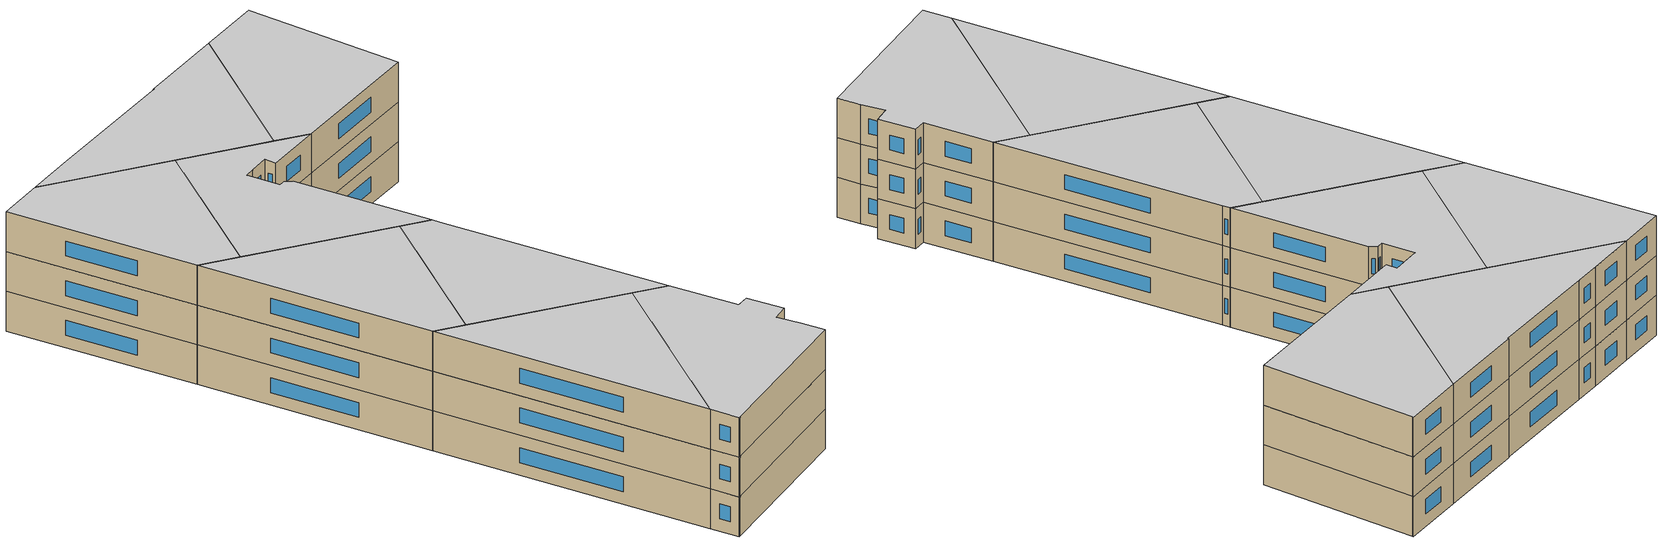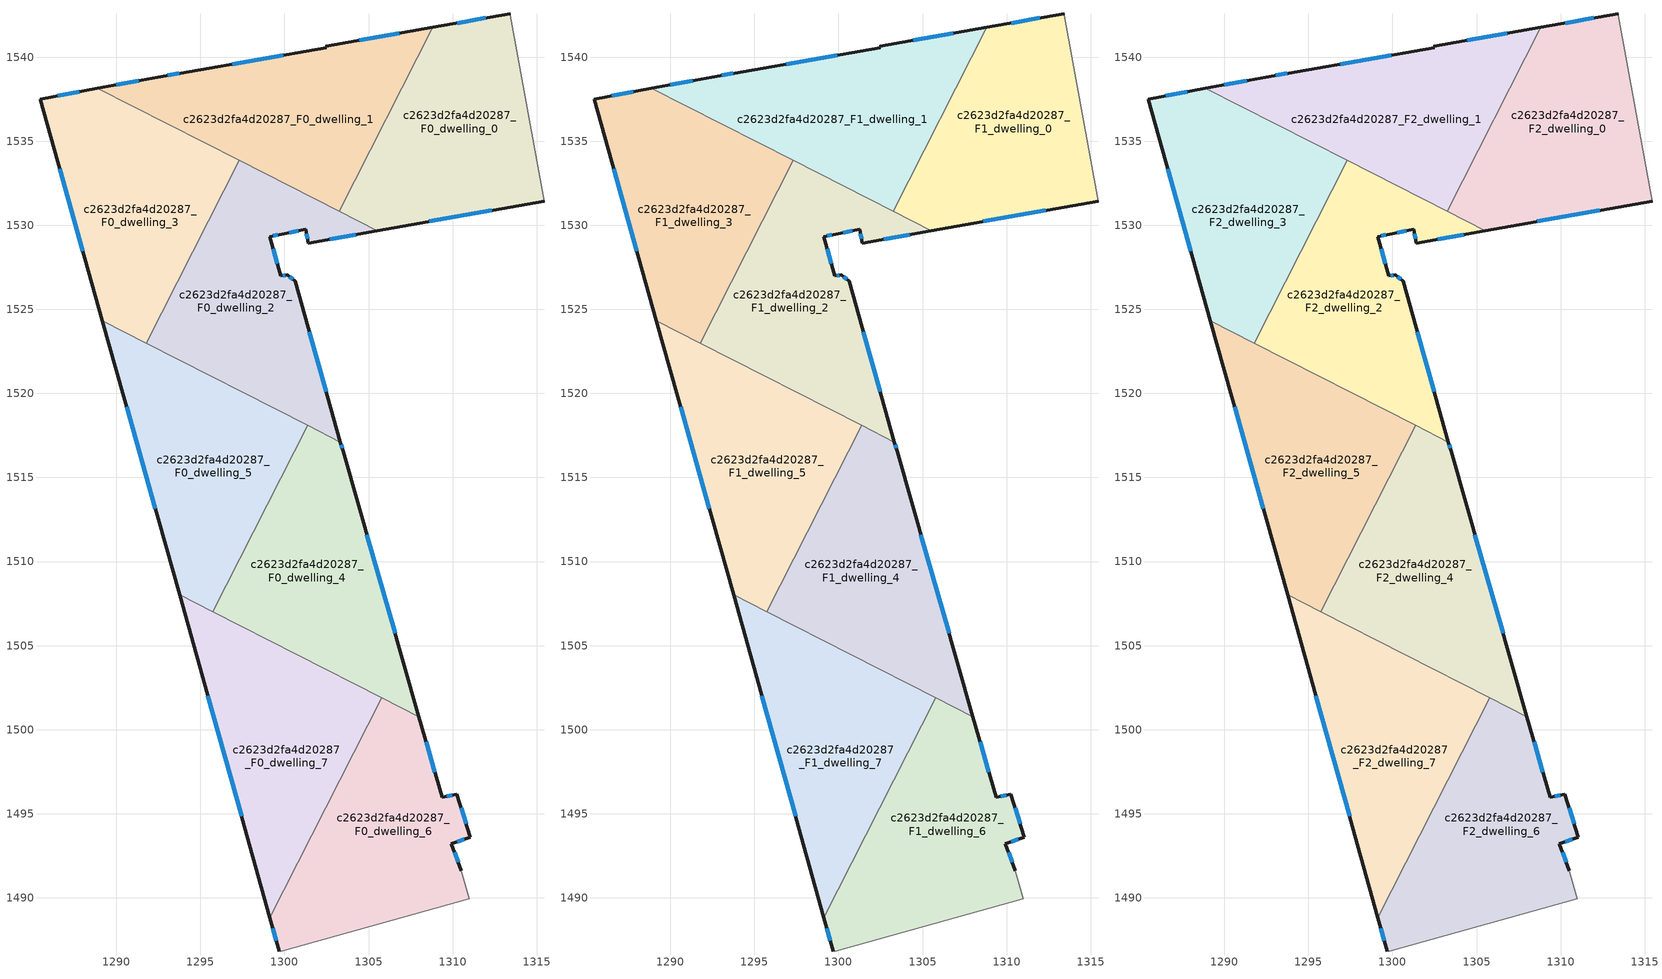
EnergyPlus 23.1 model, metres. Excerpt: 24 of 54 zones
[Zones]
c2623d2fa4d20287_F0_dwelling_0
 floor ground (EU_floor_Construction): 1313.43,1542.6 1313.42,1542.49 1315.44,1531.44 1305.51,1529.67 1303.25,1530.83 1308.82,1541.77 z0
 wall outside (EU_wall_Construction): 1305.51,1529.67 1315.44,1531.44 / 1313.43,1542.6 1308.82,1541.77 z0:3
 wall to c2623d2fa4d20287_F0_dwelling_1 (EU_wall_Construction): 1308.82,1541.77 1303.25,1530.83 z0:3
 wall adiabatic (EU_wall_Construction): 1315.44,1531.44 1313.42,1542.49 1313.43,1542.6 z0:3
 wall to c2623d2fa4d20287_F0_dwelling_2 (EU_wall_Construction): 1303.25,1530.83 1305.51,1529.67 z0:3
 window (EU_Window_Construction): 1308.62,1530.23 1312.33,1530.89 / 1311.99,1542.34 1310.27,1542.03 z0.94:2.06
c2623d2fa4d20287_F0_dwelling_1
 floor ground (EU_floor_Construction): 1308.82,1541.77 1303.25,1530.83 1288.87,1538.14 1292.46,1538.81 1294.32,1539.15 1302.49,1540.56 1302.47,1540.64 z0
 wall outside (EU_wall_Construction): 1308.82,1541.77 1302.47,1540.64 1302.49,1540.56 1294.32,1539.15 1292.46,1538.81 1288.87,1538.14 z0:3
 wall to c2623d2fa4d20287_F0_dwelling_3 (EU_wall_Construction): 1288.87,1538.14 1297.3,1533.86 z0:3
 wall to c2623d2fa4d20287_F0_dwelling_2 (EU_wall_Construction): 1297.3,1533.85 1303.25,1530.83 z0:3
 window (EU_Window_Construction): 1306.83,1541.42 1304.46,1541 / 1291.34,1538.6 1290,1538.35 / 1293.74,1539.04 1293.04,1538.92 / 1299.93,1540.12 1296.88,1539.59 z0.94:2.06
c2623d2fa4d20287_F0_dwelling_2
 floor ground (EU_floor_Construction): 1305.51,1529.67 1301.42,1528.95 1301.26,1529.75 1299.83,1529.47 1299.12,1529.33 1299.78,1526.99 1300.17,1527.07 1300.64,1526.67 1303.33,1517.11 1291.77,1522.99 1297.3,1533.86 z0
 wall outside (EU_wall_Construction): 1303.33,1517.11 1300.64,1526.67 1300.17,1527.07 1299.78,1526.99 1299.12,1529.33 1299.83,1529.47 1301.26,1529.75 1301.42,1528.95 1305.51,1529.67 z0:3
 wall to c2623d2fa4d20287_F0_dwelling_3 (EU_wall_Construction): 1297.3,1533.86 1291.77,1522.99 z0:3
 wall to c2623d2fa4d20287_F0_dwelling_5 (EU_wall_Construction): 1291.77,1522.99 1301.39,1518.1 z0:3
 wall to c2623d2fa4d20287_F0_dwelling_4 (EU_wall_Construction): 1301.39,1518.1 1303.33,1517.11 z0:3
 window (EU_Window_Construction): 1302.7,1529.18 1304.23,1529.45 / 1301.31,1529.5 1301.37,1529.2 / 1300.28,1529.56 1300.81,1529.66 / 1299.34,1529.37 1299.61,1529.42 / 1299.57,1527.72 1299.32,1528.59 / 1300.04,1527.04 1299.9,1527.01 / 1300.49,1526.8 1300.31,1526.94 / 1302.49,1520.11 1301.48,1523.67 z0.94:2.06
c2623d2fa4d20287_F0_dwelling_3
 floor ground (EU_floor_Construction): 1297.3,1533.86 1291.77,1522.99 1289.18,1524.31 1285.46,1537.51 1288.87,1538.14 z0
 wall outside (EU_wall_Construction): 1288.87,1538.14 1285.46,1537.51 1289.18,1524.31 z0:3
 wall to c2623d2fa4d20287_F0_dwelling_5 (EU_wall_Construction): 1289.18,1524.31 1291.77,1522.99 z0:3
 window (EU_Window_Construction): 1286.62,1533.37 1288.01,1528.45 / 1287.8,1537.95 1286.53,1537.71 z0.94:2.06
c2623d2fa4d20287_F0_dwelling_4
 floor ground (EU_floor_Construction): 1303.49,1516.55 1308,1500.78 1295.74,1507.01 1301.39,1518.1 1303.33,1517.11 z0
 wall outside (EU_wall_Construction): 1308,1500.78 1303.49,1516.55 1303.33,1517.11 z0:3
 wall to c2623d2fa4d20287_F0_dwelling_5 (EU_wall_Construction): 1301.39,1518.1 1295.74,1507.01 z0:3
 wall to c2623d2fa4d20287_F0_dwelling_7 (EU_wall_Construction): 1295.74,1507.01 1305.79,1501.9 z0:3
 wall to c2623d2fa4d20287_F0_dwelling_6 (EU_wall_Construction): 1305.79,1501.9 1308,1500.78 z0:3
 window (EU_Window_Construction): 1303.44,1516.73 1303.38,1516.93 / 1306.58,1505.72 1304.9,1511.61 z0.94:2.06
c2623d2fa4d20287_F0_dwelling_5
 floor ground (EU_floor_Construction): 1301.39,1518.1 1295.74,1507.01 1293.76,1508.02 1289.18,1524.31 z0
 wall outside (EU_wall_Construction): 1289.18,1524.31 1293.76,1508.02 z0:3
 wall to c2623d2fa4d20287_F0_dwelling_7 (EU_wall_Construction): 1293.76,1508.02 1295.74,1507.01 z0:3
 window (EU_Window_Construction): 1290.61,1519.21 1292.32,1513.13 z0.94:2.06
c2623d2fa4d20287_F0_dwelling_6
 floor ground (EU_floor_Construction): 1308,1500.78 1309.37,1495.97 1310.26,1496.16 1311.06,1493.6 1309.93,1493.23 1310.52,1491.6 1310.99,1489.96 1299.8,1486.83 1299.69,1486.81 1299.13,1488.82 1305.79,1501.9 z0
 wall outside (EU_wall_Construction): 1310.52,1491.6 1309.93,1493.23 1311.06,1493.6 1310.26,1496.16 1309.37,1495.97 1308,1500.78 / 1299.13,1488.82 1299.69,1486.81 z0:3
 wall adiabatic (EU_wall_Construction): 1299.69,1486.81 1299.8,1486.83 1310.99,1489.96 1310.52,1491.6 z0:3
 wall to c2623d2fa4d20287_F0_dwelling_7 (EU_wall_Construction): 1305.79,1501.9 1299.13,1488.82 z0:3
 window (EU_Window_Construction): 1310.34,1492.11 1310.12,1492.72 / 1299.3,1488.19 1299.51,1487.44 / 1308.94,1497.48 1308.43,1499.27 / 1309.98,1496.1 1309.65,1496.03 / 1310.81,1494.4 1310.51,1495.35 / 1310.28,1493.34 1310.7,1493.48 z0.94:2.06
c2623d2fa4d20287_F0_dwelling_7
 floor ground (EU_floor_Construction): 1305.79,1501.9 1299.13,1488.82 1293.76,1508.02 z0
 wall outside (EU_wall_Construction): 1293.76,1508.02 1299.13,1488.82 z0:3
 window (EU_Window_Construction): 1295.44,1502 1297.45,1494.84 z0.94:2.06
c2623d2fa4d20287_F1_dwelling_0
 floor to c2623d2fa4d20287_F0_dwelling_0 (EU_floor_Construction): 1313.43,1542.6 1313.42,1542.49 1315.44,1531.44 1305.51,1529.67 1303.25,1530.83 1308.82,1541.77 z3
 wall outside (EU_wall_Construction): 1305.51,1529.67 1315.44,1531.44 / 1313.43,1542.6 1308.82,1541.77 z3:6
 wall to c2623d2fa4d20287_F1_dwelling_1 (EU_wall_Construction): 1308.82,1541.77 1303.25,1530.83 z3:6
 wall adiabatic (EU_wall_Construction): 1315.44,1531.44 1313.42,1542.49 1313.43,1542.6 z3:6
 wall to c2623d2fa4d20287_F1_dwelling_2 (EU_wall_Construction): 1303.25,1530.83 1305.51,1529.67 z3:6
 window (EU_Window_Construction): 1308.62,1530.23 1312.33,1530.89 / 1311.99,1542.34 1310.27,1542.03 z3.94:5.06
c2623d2fa4d20287_F1_dwelling_1
 floor to c2623d2fa4d20287_F0_dwelling_1 (EU_floor_Construction): 1308.82,1541.77 1303.25,1530.83 1288.87,1538.14 1292.46,1538.81 1294.32,1539.15 1302.49,1540.56 1302.47,1540.64 z3
 wall outside (EU_wall_Construction): 1308.82,1541.77 1302.47,1540.64 1302.49,1540.56 1294.32,1539.15 1292.46,1538.81 1288.87,1538.14 z3:6
 wall to c2623d2fa4d20287_F1_dwelling_3 (EU_wall_Construction): 1288.87,1538.14 1297.3,1533.86 z3:6
 wall to c2623d2fa4d20287_F1_dwelling_2 (EU_wall_Construction): 1297.3,1533.85 1303.25,1530.83 z3:6
 window (EU_Window_Construction): 1306.83,1541.42 1304.46,1541 / 1291.34,1538.6 1290,1538.35 / 1293.74,1539.04 1293.04,1538.92 / 1299.93,1540.12 1296.88,1539.59 z3.94:5.06
c2623d2fa4d20287_F1_dwelling_2
 floor to c2623d2fa4d20287_F0_dwelling_2 (EU_floor_Construction): 1305.51,1529.67 1301.42,1528.95 1301.26,1529.75 1299.83,1529.47 1299.12,1529.33 1299.78,1526.99 1300.17,1527.07 1300.64,1526.67 1303.33,1517.11 1291.77,1522.99 1297.3,1533.86 z3
 wall outside (EU_wall_Construction): 1303.33,1517.11 1300.64,1526.67 1300.17,1527.07 1299.78,1526.99 1299.12,1529.33 1299.83,1529.47 1301.26,1529.75 1301.42,1528.95 1305.51,1529.67 z3:6
 wall to c2623d2fa4d20287_F1_dwelling_3 (EU_wall_Construction): 1297.3,1533.86 1291.77,1522.99 z3:6
 wall to c2623d2fa4d20287_F1_dwelling_5 (EU_wall_Construction): 1291.77,1522.99 1301.39,1518.1 z3:6
 wall to c2623d2fa4d20287_F1_dwelling_4 (EU_wall_Construction): 1301.39,1518.1 1303.33,1517.11 z3:6
 window (EU_Window_Construction): 1302.7,1529.18 1304.23,1529.45 / 1301.31,1529.5 1301.37,1529.2 / 1300.28,1529.56 1300.81,1529.66 / 1299.34,1529.37 1299.61,1529.42 / 1299.57,1527.72 1299.32,1528.59 / 1300.04,1527.04 1299.9,1527.01 / 1300.49,1526.8 1300.31,1526.94 / 1302.49,1520.11 1301.48,1523.67 z3.94:5.06
c2623d2fa4d20287_F1_dwelling_3
 floor to c2623d2fa4d20287_F0_dwelling_3 (EU_floor_Construction): 1297.3,1533.86 1291.77,1522.99 1289.18,1524.31 1285.46,1537.51 1288.87,1538.14 z3
 wall outside (EU_wall_Construction): 1288.87,1538.14 1285.46,1537.51 1289.18,1524.31 z3:6
 wall to c2623d2fa4d20287_F1_dwelling_5 (EU_wall_Construction): 1289.18,1524.31 1291.77,1522.99 z3:6
 window (EU_Window_Construction): 1286.62,1533.37 1288.01,1528.45 / 1287.8,1537.95 1286.53,1537.71 z3.94:5.06
c2623d2fa4d20287_F1_dwelling_4
 floor to c2623d2fa4d20287_F0_dwelling_4 (EU_floor_Construction): 1303.49,1516.55 1308,1500.78 1295.74,1507.01 1301.39,1518.1 1303.33,1517.11 z3
 wall outside (EU_wall_Construction): 1308,1500.78 1303.49,1516.55 1303.33,1517.11 z3:6
 wall to c2623d2fa4d20287_F1_dwelling_5 (EU_wall_Construction): 1301.39,1518.1 1295.74,1507.01 z3:6
 wall to c2623d2fa4d20287_F1_dwelling_7 (EU_wall_Construction): 1295.74,1507.01 1305.79,1501.9 z3:6
 wall to c2623d2fa4d20287_F1_dwelling_6 (EU_wall_Construction): 1305.79,1501.9 1308,1500.78 z3:6
 window (EU_Window_Construction): 1303.44,1516.73 1303.38,1516.93 / 1306.58,1505.72 1304.9,1511.61 z3.94:5.06
c2623d2fa4d20287_F1_dwelling_5
 floor to c2623d2fa4d20287_F0_dwelling_5 (EU_floor_Construction): 1301.39,1518.1 1295.74,1507.01 1293.76,1508.02 1289.18,1524.31 z3
 wall outside (EU_wall_Construction): 1289.18,1524.31 1293.76,1508.02 z3:6
 wall to c2623d2fa4d20287_F1_dwelling_7 (EU_wall_Construction): 1293.76,1508.02 1295.74,1507.01 z3:6
 window (EU_Window_Construction): 1290.61,1519.21 1292.32,1513.13 z3.94:5.06
c2623d2fa4d20287_F1_dwelling_6
 floor to c2623d2fa4d20287_F0_dwelling_6 (EU_floor_Construction): 1308,1500.78 1309.37,1495.97 1310.26,1496.16 1311.06,1493.6 1309.93,1493.23 1310.52,1491.6 1310.99,1489.96 1299.8,1486.83 1299.69,1486.81 1299.13,1488.82 1305.79,1501.9 z3
 wall outside (EU_wall_Construction): 1310.52,1491.6 1309.93,1493.23 1311.06,1493.6 1310.26,1496.16 1309.37,1495.97 1308,1500.78 / 1299.13,1488.82 1299.69,1486.81 z3:6
 wall adiabatic (EU_wall_Construction): 1299.69,1486.81 1299.8,1486.83 1310.99,1489.96 1310.52,1491.6 z3:6
 wall to c2623d2fa4d20287_F1_dwelling_7 (EU_wall_Construction): 1305.79,1501.9 1299.13,1488.82 z3:6
 window (EU_Window_Construction): 1310.34,1492.11 1310.12,1492.72 / 1299.3,1488.19 1299.51,1487.44 / 1308.94,1497.48 1308.43,1499.27 / 1309.98,1496.1 1309.65,1496.03 / 1310.81,1494.4 1310.51,1495.35 / 1310.28,1493.34 1310.7,1493.48 z3.94:5.06
c2623d2fa4d20287_F1_dwelling_7
 floor to c2623d2fa4d20287_F0_dwelling_7 (EU_floor_Construction): 1305.79,1501.9 1299.13,1488.82 1293.76,1508.02 z3
 wall outside (EU_wall_Construction): 1293.76,1508.02 1299.13,1488.82 z3:6
 window (EU_Window_Construction): 1295.44,1502 1297.45,1494.84 z3.94:5.06
c2623d2fa4d20287_F2_dwelling_0
 floor to c2623d2fa4d20287_F1_dwelling_0 (EU_floor_Construction): 1313.43,1542.6 1313.42,1542.49 1315.44,1531.44 1305.51,1529.67 1303.25,1530.83 1308.82,1541.77 z6
 wall outside (EU_wall_Construction): 1305.51,1529.67 1315.44,1531.44 / 1313.43,1542.6 1308.82,1541.77 z6:9
 wall to c2623d2fa4d20287_F2_dwelling_1 (EU_wall_Construction): 1308.82,1541.77 1303.25,1530.83 z6:9
 wall adiabatic (EU_wall_Construction): 1315.44,1531.44 1313.42,1542.49 1313.43,1542.6 z6:9
 wall to c2623d2fa4d20287_F2_dwelling_2 (EU_wall_Construction): 1303.25,1530.83 1305.51,1529.67 z6:9
 window (EU_Window_Construction): 1308.62,1530.23 1312.33,1530.89 / 1311.99,1542.34 1310.27,1542.03 z6.94:8.06
 ceiling to c2623d2fa4d20287_F3_dwelling_0 (EU_floor_Construction): 1315.44,1531.44 1313.42,1542.49 1313.43,1542.6 1308.82,1541.77 1303.25,1530.83 1305.51,1529.67 z9
c2623d2fa4d20287_F2_dwelling_1
 floor to c2623d2fa4d20287_F1_dwelling_1 (EU_floor_Construction): 1308.82,1541.77 1303.25,1530.83 1288.87,1538.14 1292.46,1538.81 1294.32,1539.15 1302.49,1540.56 1302.47,1540.64 z6
 wall outside (EU_wall_Construction): 1308.82,1541.77 1302.47,1540.64 1302.49,1540.56 1294.32,1539.15 1292.46,1538.81 1288.87,1538.14 z6:9
 wall to c2623d2fa4d20287_F2_dwelling_3 (EU_wall_Construction): 1288.87,1538.14 1297.3,1533.86 z6:9
 wall to c2623d2fa4d20287_F2_dwelling_2 (EU_wall_Construction): 1297.3,1533.85 1303.25,1530.83 z6:9
 window (EU_Window_Construction): 1306.83,1541.42 1304.46,1541 / 1291.34,1538.6 1290,1538.35 / 1293.74,1539.04 1293.04,1538.92 / 1299.93,1540.12 1296.88,1539.59 z6.94:8.06
 ceiling to c2623d2fa4d20287_F3_dwelling_1 (EU_floor_Construction): 1303.25,1530.83 1308.82,1541.77 1302.47,1540.64 1302.49,1540.56 1294.32,1539.15 1292.46,1538.81 1288.87,1538.14 z9
c2623d2fa4d20287_F2_dwelling_2
 floor to c2623d2fa4d20287_F1_dwelling_2 (EU_floor_Construction): 1305.51,1529.67 1301.42,1528.95 1301.26,1529.75 1299.83,1529.47 1299.12,1529.33 1299.78,1526.99 1300.17,1527.07 1300.64,1526.67 1303.33,1517.11 1291.77,1522.99 1297.3,1533.86 z6
 wall outside (EU_wall_Construction): 1303.33,1517.11 1300.64,1526.67 1300.17,1527.07 1299.78,1526.99 1299.12,1529.33 1299.83,1529.47 1301.26,1529.75 1301.42,1528.95 1305.51,1529.67 z6:9
 wall to c2623d2fa4d20287_F2_dwelling_3 (EU_wall_Construction): 1297.3,1533.86 1291.77,1522.99 z6:9
 wall to c2623d2fa4d20287_F2_dwelling_5 (EU_wall_Construction): 1291.77,1522.99 1301.39,1518.1 z6:9
 wall to c2623d2fa4d20287_F2_dwelling_4 (EU_wall_Construction): 1301.39,1518.1 1303.33,1517.11 z6:9
 window (EU_Window_Construction): 1302.7,1529.18 1304.23,1529.45 / 1301.31,1529.5 1301.37,1529.2 / 1300.28,1529.56 1300.81,1529.66 / 1299.34,1529.37 1299.61,1529.42 / 1299.57,1527.72 1299.32,1528.59 / 1300.04,1527.04 1299.9,1527.01 / 1300.49,1526.8 1300.31,1526.94 / 1302.49,1520.11 1301.48,1523.67 z6.94:8.06
 ceiling to c2623d2fa4d20287_F3_dwelling_2 (EU_floor_Construction): 1303.33,1517.11 1300.64,1526.67 1300.17,1527.07 1299.78,1526.99 1299.12,1529.33 1299.83,1529.47 1301.26,1529.75 1301.42,1528.95 1305.51,1529.67 1297.3,1533.86 1291.77,1522.99 z9
c2623d2fa4d20287_F2_dwelling_3
 floor to c2623d2fa4d20287_F1_dwelling_3 (EU_floor_Construction): 1297.3,1533.86 1291.77,1522.99 1289.18,1524.31 1285.46,1537.51 1288.87,1538.14 z6
 wall outside (EU_wall_Construction): 1288.87,1538.14 1285.46,1537.51 1289.18,1524.31 z6:9
 wall to c2623d2fa4d20287_F2_dwelling_5 (EU_wall_Construction): 1289.18,1524.31 1291.77,1522.99 z6:9
 window (EU_Window_Construction): 1286.62,1533.37 1288.01,1528.45 / 1287.8,1537.95 1286.53,1537.71 z6.94:8.06
 ceiling to c2623d2fa4d20287_F3_dwelling_3 (EU_floor_Construction): 1291.77,1522.99 1297.3,1533.86 1288.87,1538.14 1285.46,1537.51 1289.18,1524.31 z9
c2623d2fa4d20287_F2_dwelling_4
 floor to c2623d2fa4d20287_F1_dwelling_4 (EU_floor_Construction): 1303.49,1516.55 1308,1500.78 1295.74,1507.01 1301.39,1518.1 1303.33,1517.11 z6
 wall outside (EU_wall_Construction): 1308,1500.78 1303.49,1516.55 1303.33,1517.11 z6:9
 wall to c2623d2fa4d20287_F2_dwelling_5 (EU_wall_Construction): 1301.39,1518.1 1295.74,1507.01 z6:9
 wall to c2623d2fa4d20287_F2_dwelling_7 (EU_wall_Construction): 1295.74,1507.01 1305.79,1501.9 z6:9
 wall to c2623d2fa4d20287_F2_dwelling_6 (EU_wall_Construction): 1305.79,1501.9 1308,1500.78 z6:9
 window (EU_Window_Construction): 1303.44,1516.73 1303.38,1516.93 / 1306.58,1505.72 1304.9,1511.61 z6.94:8.06
 ceiling to c2623d2fa4d20287_F3_dwelling_4 (EU_floor_Construction): 1308,1500.78 1303.49,1516.55 1303.33,1517.11 1301.39,1518.1 1295.74,1507.01 z9
c2623d2fa4d20287_F2_dwelling_5
 floor to c2623d2fa4d20287_F1_dwelling_5 (EU_floor_Construction): 1301.39,1518.1 1295.74,1507.01 1293.76,1508.02 1289.18,1524.31 z6
 wall outside (EU_wall_Construction): 1289.18,1524.31 1293.76,1508.02 z6:9
 wall to c2623d2fa4d20287_F2_dwelling_7 (EU_wall_Construction): 1293.76,1508.02 1295.74,1507.01 z6:9
 window (EU_Window_Construction): 1290.61,1519.21 1292.32,1513.13 z6.94:8.06
 ceiling to c2623d2fa4d20287_F3_dwelling_5 (EU_floor_Construction): 1295.74,1507.01 1301.39,1518.1 1289.18,1524.31 1293.76,1508.02 z9
c2623d2fa4d20287_F2_dwelling_6
 floor to c2623d2fa4d20287_F1_dwelling_6 (EU_floor_Construction): 1308,1500.78 1309.37,1495.97 1310.26,1496.16 1311.06,1493.6 1309.93,1493.23 1310.52,1491.6 1310.99,1489.96 1299.8,1486.83 1299.69,1486.81 1299.13,1488.82 1305.79,1501.9 z6
 wall outside (EU_wall_Construction): 1310.52,1491.6 1309.93,1493.23 1311.06,1493.6 1310.26,1496.16 1309.37,1495.97 1308,1500.78 / 1299.13,1488.82 1299.69,1486.81 z6:9
 wall adiabatic (EU_wall_Construction): 1299.69,1486.81 1299.8,1486.83 1310.99,1489.96 1310.52,1491.6 z6:9
 wall to c2623d2fa4d20287_F2_dwelling_7 (EU_wall_Construction): 1305.79,1501.9 1299.13,1488.82 z6:9
 window (EU_Window_Construction): 1310.34,1492.11 1310.12,1492.72 / 1299.3,1488.19 1299.51,1487.44 / 1308.94,1497.48 1308.43,1499.27 / 1309.98,1496.1 1309.65,1496.03 / 1310.81,1494.4 1310.51,1495.35 / 1310.28,1493.34 1310.7,1493.48 z6.94:8.06
 ceiling to c2623d2fa4d20287_F3_dwelling_6 (EU_floor_Construction): 1310.99,1489.96 1310.52,1491.6 1309.93,1493.23 1311.06,1493.6 1310.26,1496.16 1309.37,1495.97 1308,1500.78 1305.79,1501.9 1299.13,1488.82 1299.69,1486.81 1299.8,1486.83 z9
c2623d2fa4d20287_F2_dwelling_7
 floor to c2623d2fa4d20287_F1_dwelling_7 (EU_floor_Construction): 1305.79,1501.9 1299.13,1488.82 1293.76,1508.02 z6
 wall outside (EU_wall_Construction): 1293.76,1508.02 1299.13,1488.82 z6:9
 window (EU_Window_Construction): 1295.44,1502 1297.45,1494.84 z6.94:8.06
 ceiling to c2623d2fa4d20287_F3_dwelling_7 (EU_floor_Construction): 1299.13,1488.82 1305.79,1501.9 1293.76,1508.02 z9
[Building]
EU S2 Campaign: North Axis=0; Terrain=City; Solar Distribution=FullExterior
[Site:Location]
Vienna: Latitude=48; Longitude=16.5; Time Zone=1; Elevation=183
[SizingPeriod:WeatherFileDays]
AnnualSizingPeriod: Begin Month=1; Begin Day of Month=1; End Month=12; End Day of Month=31; Day of Week for Start Day=Monday; Use Weather File Daylight Saving Period=No; Use Weather File Rain and Snow Indicators=No
[MATERIAL]
EU_InternalMass_Material: Roughness=MediumRough; Thickness=0.1; Conductivity=1; Density=1800; Specific Heat=900; Thermal Absorptance=0.9; Solar Absorptance=0.7; Visible Absorptance=0.7
[MATERIAL:NOMASS] Roughness=MediumRough; Thermal Absorptance=0.9; Solar Absorptance=0.7; Visible Absorptance=0.7
Name | Thermal Resistance
EU_wall_NoMass | 0.914258
EU_floor_NoMass | 1.09711
[WINDOWMATERIAL:SIMPLEGLAZINGSYSTEM]
EU_Window_SimpleGlazing: UFactor=2.09642; Solar Heat Gain Coefficient=0.65; Visible Transmittance=0.65
[CONSTRUCTION]
EU_wall_Construction: EU_wall_NoMass
EU_floor_Construction: EU_floor_NoMass
EU_Window_Construction: EU_Window_SimpleGlazing
EU_InternalMass_Construction: EU_InternalMass_Material
[ZONE] Type=1; Multiplier=1; Ceiling Height=autocalculate; Floor Area=autocalculate; Part of Total Floor Area=Yes
Name | Volume
c2623d2fa4d20287_F0_dwelling_0; c2623d2fa4d20287_F1_dwelling_0; c2623d2fa4d20287_F2_dwelling_0 | 297.157
c2623d2fa4d20287_F0_dwelling_1; c2623d2fa4d20287_F1_dwelling_1; c2623d2fa4d20287_F2_dwelling_1 | 297.135
c2623d2fa4d20287_F0_dwelling_2; c2623d2fa4d20287_F1_dwelling_2; c2623d2fa4d20287_F2_dwelling_2 | 297.155
c2623d2fa4d20287_F0_dwelling_3; c2623d2fa4d20287_F1_dwelling_3; c2623d2fa4d20287_F2_dwelling_3 | 297.167
c2623d2fa4d20287_F0_dwelling_4; c2623d2fa4d20287_F1_dwelling_4; c2623d2fa4d20287_F2_dwelling_4 | 297.175
c2623d2fa4d20287_F0_dwelling_5; c2623d2fa4d20287_F1_dwelling_5; c2623d2fa4d20287_F2_dwelling_5 | 297.173
c2623d2fa4d20287_F0_dwelling_6; c2623d2fa4d20287_F1_dwelling_6; c2623d2fa4d20287_F2_dwelling_6 | 297.168
c2623d2fa4d20287_F0_dwelling_7; c2623d2fa4d20287_F1_dwelling_7; c2623d2fa4d20287_F2_dwelling_7 | 297.164
[INTERNALMASS] Construction=EU_InternalMass_Construction
Name | Zone or ZoneList | Surface Area
c2623d2fa4d20287_F0_dwelling_0_EU_InternalMass | c2623d2fa4d20287_F0_dwelling_0 | 99.0527
c2623d2fa4d20287_F0_dwelling_1_EU_InternalMass | c2623d2fa4d20287_F0_dwelling_1 | 99.045
c2623d2fa4d20287_F0_dwelling_2_EU_InternalMass | c2623d2fa4d20287_F0_dwelling_2 | 99.0519
c2623d2fa4d20287_F0_dwelling_3_EU_InternalMass | c2623d2fa4d20287_F0_dwelling_3 | 99.0561
c2623d2fa4d20287_F0_dwelling_4_EU_InternalMass | c2623d2fa4d20287_F0_dwelling_4 | 99.0585
c2623d2fa4d20287_F0_dwelling_5_EU_InternalMass | c2623d2fa4d20287_F0_dwelling_5 | 99.0568
c2623d2fa4d20287_F0_dwelling_6_EU_InternalMass | c2623d2fa4d20287_F0_dwelling_6 | 99.0558
c2623d2fa4d20287_F0_dwelling_7_EU_InternalMass | c2623d2fa4d20287_F0_dwelling_7 | 99.0545
c2623d2fa4d20287_F1_dwelling_0_EU_InternalMass | c2623d2fa4d20287_F1_dwelling_0 | 99.0527
c2623d2fa4d20287_F1_dwelling_1_EU_InternalMass | c2623d2fa4d20287_F1_dwelling_1 | 99.045
c2623d2fa4d20287_F1_dwelling_2_EU_InternalMass | c2623d2fa4d20287_F1_dwelling_2 | 99.0519
c2623d2fa4d20287_F1_dwelling_3_EU_InternalMass | c2623d2fa4d20287_F1_dwelling_3 | 99.0561
c2623d2fa4d20287_F1_dwelling_4_EU_InternalMass | c2623d2fa4d20287_F1_dwelling_4 | 99.0585
c2623d2fa4d20287_F1_dwelling_5_EU_InternalMass | c2623d2fa4d20287_F1_dwelling_5 | 99.0568
c2623d2fa4d20287_F1_dwelling_6_EU_InternalMass | c2623d2fa4d20287_F1_dwelling_6 | 99.0558
c2623d2fa4d20287_F1_dwelling_7_EU_InternalMass | c2623d2fa4d20287_F1_dwelling_7 | 99.0545
c2623d2fa4d20287_F2_dwelling_0_EU_InternalMass | c2623d2fa4d20287_F2_dwelling_0 | 99.0527
c2623d2fa4d20287_F2_dwelling_1_EU_InternalMass | c2623d2fa4d20287_F2_dwelling_1 | 99.045
c2623d2fa4d20287_F2_dwelling_2_EU_InternalMass | c2623d2fa4d20287_F2_dwelling_2 | 99.0519
c2623d2fa4d20287_F2_dwelling_3_EU_InternalMass | c2623d2fa4d20287_F2_dwelling_3 | 99.0561
c2623d2fa4d20287_F2_dwelling_4_EU_InternalMass | c2623d2fa4d20287_F2_dwelling_4 | 99.0585
c2623d2fa4d20287_F2_dwelling_5_EU_InternalMass | c2623d2fa4d20287_F2_dwelling_5 | 99.0568
c2623d2fa4d20287_F2_dwelling_6_EU_InternalMass | c2623d2fa4d20287_F2_dwelling_6 | 99.0558
c2623d2fa4d20287_F2_dwelling_7_EU_InternalMass | c2623d2fa4d20287_F2_dwelling_7 | 99.0545
[OTHEREQUIPMENT] Fuel Type=Electricity; Design Level Calculation Method=Watts/Area; Power per Zone Floor Area=1; Fraction Latent=0; Fraction Radiant=0; Fraction Lost=0; Carbon Dioxide Generation Rate=0; EndUse Subcategory=EU_Step8_InternalGains
Name | Zone or ZoneList or Space or SpaceList | Schedule
EU_Step8_InternalGain_c2623d2fa4d20287_F0_dwelling_0_f000 | c2623d2fa4d20287_F0_dwelling_0 | EU_Step8_GainSchedule_c2623d2fa4d20287_F0_dwelling_0_f000
EU_Step8_InternalGain_c2623d2fa4d20287_F0_dwelling_1_f000 | c2623d2fa4d20287_F0_dwelling_1 | EU_Step8_GainSchedule_c2623d2fa4d20287_F0_dwelling_1_f000
EU_Step8_InternalGain_c2623d2fa4d20287_F0_dwelling_2_f000 | c2623d2fa4d20287_F0_dwelling_2 | EU_Step8_GainSchedule_c2623d2fa4d20287_F0_dwelling_2_f000
EU_Step8_InternalGain_c2623d2fa4d20287_F0_dwelling_3_f000 | c2623d2fa4d20287_F0_dwelling_3 | EU_Step8_GainSchedule_c2623d2fa4d20287_F0_dwelling_3_f000
EU_Step8_InternalGain_c2623d2fa4d20287_F0_dwelling_4_f000 | c2623d2fa4d20287_F0_dwelling_4 | EU_Step8_GainSchedule_c2623d2fa4d20287_F0_dwelling_4_f000
EU_Step8_InternalGain_c2623d2fa4d20287_F0_dwelling_5_f000 | c2623d2fa4d20287_F0_dwelling_5 | EU_Step8_GainSchedule_c2623d2fa4d20287_F0_dwelling_5_f000
EU_Step8_InternalGain_c2623d2fa4d20287_F0_dwelling_6_f000 | c2623d2fa4d20287_F0_dwelling_6 | EU_Step8_GainSchedule_c2623d2fa4d20287_F0_dwelling_6_f000
EU_Step8_InternalGain_c2623d2fa4d20287_F0_dwelling_7_f000 | c2623d2fa4d20287_F0_dwelling_7 | EU_Step8_GainSchedule_c2623d2fa4d20287_F0_dwelling_7_f000
EU_Step8_InternalGain_c2623d2fa4d20287_F1_dwelling_0_f000 | c2623d2fa4d20287_F1_dwelling_0 | EU_Step8_GainSchedule_c2623d2fa4d20287_F1_dwelling_0_f000
EU_Step8_InternalGain_c2623d2fa4d20287_F1_dwelling_1_f000 | c2623d2fa4d20287_F1_dwelling_1 | EU_Step8_GainSchedule_c2623d2fa4d20287_F1_dwelling_1_f000
EU_Step8_InternalGain_c2623d2fa4d20287_F1_dwelling_2_f000 | c2623d2fa4d20287_F1_dwelling_2 | EU_Step8_GainSchedule_c2623d2fa4d20287_F1_dwelling_2_f000
EU_Step8_InternalGain_c2623d2fa4d20287_F1_dwelling_3_f000 | c2623d2fa4d20287_F1_dwelling_3 | EU_Step8_GainSchedule_c2623d2fa4d20287_F1_dwelling_3_f000
EU_Step8_InternalGain_c2623d2fa4d20287_F1_dwelling_4_f000 | c2623d2fa4d20287_F1_dwelling_4 | EU_Step8_GainSchedule_c2623d2fa4d20287_F1_dwelling_4_f000
EU_Step8_InternalGain_c2623d2fa4d20287_F1_dwelling_5_f000 | c2623d2fa4d20287_F1_dwelling_5 | EU_Step8_GainSchedule_c2623d2fa4d20287_F1_dwelling_5_f000
EU_Step8_InternalGain_c2623d2fa4d20287_F1_dwelling_6_f000 | c2623d2fa4d20287_F1_dwelling_6 | EU_Step8_GainSchedule_c2623d2fa4d20287_F1_dwelling_6_f000
EU_Step8_InternalGain_c2623d2fa4d20287_F1_dwelling_7_f000 | c2623d2fa4d20287_F1_dwelling_7 | EU_Step8_GainSchedule_c2623d2fa4d20287_F1_dwelling_7_f000
EU_Step8_InternalGain_c2623d2fa4d20287_F2_dwelling_0_f000 | c2623d2fa4d20287_F2_dwelling_0 | EU_Step8_GainSchedule_c2623d2fa4d20287_F2_dwelling_0_f000
EU_Step8_InternalGain_c2623d2fa4d20287_F2_dwelling_1_f000 | c2623d2fa4d20287_F2_dwelling_1 | EU_Step8_GainSchedule_c2623d2fa4d20287_F2_dwelling_1_f000
EU_Step8_InternalGain_c2623d2fa4d20287_F2_dwelling_2_f000 | c2623d2fa4d20287_F2_dwelling_2 | EU_Step8_GainSchedule_c2623d2fa4d20287_F2_dwelling_2_f000
EU_Step8_InternalGain_c2623d2fa4d20287_F2_dwelling_3_f000 | c2623d2fa4d20287_F2_dwelling_3 | EU_Step8_GainSchedule_c2623d2fa4d20287_F2_dwelling_3_f000
EU_Step8_InternalGain_c2623d2fa4d20287_F2_dwelling_4_f000 | c2623d2fa4d20287_F2_dwelling_4 | EU_Step8_GainSchedule_c2623d2fa4d20287_F2_dwelling_4_f000
EU_Step8_InternalGain_c2623d2fa4d20287_F2_dwelling_5_f000 | c2623d2fa4d20287_F2_dwelling_5 | EU_Step8_GainSchedule_c2623d2fa4d20287_F2_dwelling_5_f000
EU_Step8_InternalGain_c2623d2fa4d20287_F2_dwelling_6_f000 | c2623d2fa4d20287_F2_dwelling_6 | EU_Step8_GainSchedule_c2623d2fa4d20287_F2_dwelling_6_f000
EU_Step8_InternalGain_c2623d2fa4d20287_F2_dwelling_7_f000 | c2623d2fa4d20287_F2_dwelling_7 | EU_Step8_GainSchedule_c2623d2fa4d20287_F2_dwelling_7_f000
[ZONEVENTILATION:DESIGNFLOWRATE] Schedule=EU_AlwaysOn; Design Flow Rate Calculation Method=AirChanges/Hour; Air Changes per Hour=0.546891; Ventilation Type=Natural; Fan Pressure Rise=0; Fan Total Efficiency=1; Constant Term Coefficient=1; Temperature Term Coefficient=0; Velocity Term Coefficient=0; Velocity Squared Term Coefficient=0; Minimum Indoor Temperature=-100; Maximum Indoor Temperature=100; Delta Temperature=-100; Minimum Outdoor Temperature=-100; Maximum Outdoor Temperature=100; Maximum Wind Speed=40
Name | Zone or ZoneList or Space or SpaceList
EU_ConstantAir_c2623d2fa4d20287_F0_dwelling_0 | c2623d2fa4d20287_F0_dwelling_0
EU_ConstantAir_c2623d2fa4d20287_F0_dwelling_1 | c2623d2fa4d20287_F0_dwelling_1
EU_ConstantAir_c2623d2fa4d20287_F0_dwelling_2 | c2623d2fa4d20287_F0_dwelling_2
EU_ConstantAir_c2623d2fa4d20287_F0_dwelling_3 | c2623d2fa4d20287_F0_dwelling_3
EU_ConstantAir_c2623d2fa4d20287_F0_dwelling_4 | c2623d2fa4d20287_F0_dwelling_4
EU_ConstantAir_c2623d2fa4d20287_F0_dwelling_5 | c2623d2fa4d20287_F0_dwelling_5
EU_ConstantAir_c2623d2fa4d20287_F0_dwelling_6 | c2623d2fa4d20287_F0_dwelling_6
EU_ConstantAir_c2623d2fa4d20287_F0_dwelling_7 | c2623d2fa4d20287_F0_dwelling_7
EU_ConstantAir_c2623d2fa4d20287_F1_dwelling_0 | c2623d2fa4d20287_F1_dwelling_0
EU_ConstantAir_c2623d2fa4d20287_F1_dwelling_1 | c2623d2fa4d20287_F1_dwelling_1
EU_ConstantAir_c2623d2fa4d20287_F1_dwelling_2 | c2623d2fa4d20287_F1_dwelling_2
EU_ConstantAir_c2623d2fa4d20287_F1_dwelling_3 | c2623d2fa4d20287_F1_dwelling_3
EU_ConstantAir_c2623d2fa4d20287_F1_dwelling_4 | c2623d2fa4d20287_F1_dwelling_4
EU_ConstantAir_c2623d2fa4d20287_F1_dwelling_5 | c2623d2fa4d20287_F1_dwelling_5
EU_ConstantAir_c2623d2fa4d20287_F1_dwelling_6 | c2623d2fa4d20287_F1_dwelling_6
EU_ConstantAir_c2623d2fa4d20287_F1_dwelling_7 | c2623d2fa4d20287_F1_dwelling_7
EU_ConstantAir_c2623d2fa4d20287_F2_dwelling_0 | c2623d2fa4d20287_F2_dwelling_0
EU_ConstantAir_c2623d2fa4d20287_F2_dwelling_1 | c2623d2fa4d20287_F2_dwelling_1
EU_ConstantAir_c2623d2fa4d20287_F2_dwelling_2 | c2623d2fa4d20287_F2_dwelling_2
EU_ConstantAir_c2623d2fa4d20287_F2_dwelling_3 | c2623d2fa4d20287_F2_dwelling_3
EU_ConstantAir_c2623d2fa4d20287_F2_dwelling_4 | c2623d2fa4d20287_F2_dwelling_4
EU_ConstantAir_c2623d2fa4d20287_F2_dwelling_5 | c2623d2fa4d20287_F2_dwelling_5
EU_ConstantAir_c2623d2fa4d20287_F2_dwelling_6 | c2623d2fa4d20287_F2_dwelling_6
EU_ConstantAir_c2623d2fa4d20287_F2_dwelling_7 | c2623d2fa4d20287_F2_dwelling_7
[HVACTEMPLATE:THERMOSTAT] Constant Heating Setpoint=20; Constant Cooling Setpoint=50
EU_HeatOnly_c2623d2fa4d20287_F0_dwelling_0; EU_HeatOnly_c2623d2fa4d20287_F0_dwelling_1; EU_HeatOnly_c2623d2fa4d20287_F0_dwelling_2; EU_HeatOnly_c2623d2fa4d20287_F0_dwelling_3; EU_HeatOnly_c2623d2fa4d20287_F0_dwelling_4; EU_HeatOnly_c2623d2fa4d20287_F0_dwelling_5; EU_HeatOnly_c2623d2fa4d20287_F0_dwelling_6; EU_HeatOnly_c2623d2fa4d20287_F0_dwelling_7; EU_HeatOnly_c2623d2fa4d20287_F1_dwelling_0; EU_HeatOnly_c2623d2fa4d20287_F1_dwelling_1; EU_HeatOnly_c2623d2fa4d20287_F1_dwelling_2; EU_HeatOnly_c2623d2fa4d20287_F1_dwelling_3; EU_HeatOnly_c2623d2fa4d20287_F1_dwelling_4; EU_HeatOnly_c2623d2fa4d20287_F1_dwelling_5; EU_HeatOnly_c2623d2fa4d20287_F1_dwelling_6; EU_HeatOnly_c2623d2fa4d20287_F1_dwelling_7; EU_HeatOnly_c2623d2fa4d20287_F2_dwelling_0; EU_HeatOnly_c2623d2fa4d20287_F2_dwelling_1; EU_HeatOnly_c2623d2fa4d20287_F2_dwelling_2; EU_HeatOnly_c2623d2fa4d20287_F2_dwelling_3; EU_HeatOnly_c2623d2fa4d20287_F2_dwelling_4; EU_HeatOnly_c2623d2fa4d20287_F2_dwelling_5; EU_HeatOnly_c2623d2fa4d20287_F2_dwelling_6; EU_HeatOnly_c2623d2fa4d20287_F2_dwelling_7; EU_HeatOnly_c2623d2fa4d20287_F3_dwelling_0; EU_HeatOnly_c2623d2fa4d20287_F3_dwelling_1; EU_HeatOnly_c2623d2fa4d20287_F3_dwelling_2; EU_HeatOnly_c2623d2fa4d20287_F3_dwelling_3; EU_HeatOnly_c2623d2fa4d20287_F3_dwelling_4; EU_HeatOnly_c2623d2fa4d20287_F3_dwelling_5; EU_HeatOnly_c2623d2fa4d20287_F3_dwelling_6; EU_HeatOnly_c2623d2fa4d20287_F3_dwelling_7; EU_HeatOnly_c2623d2fa4d20287_F4_dwelling_0; EU_HeatOnly_c2623d2fa4d20287_F4_dwelling_1; EU_HeatOnly_c2623d2fa4d20287_F4_dwelling_2; EU_HeatOnly_c2623d2fa4d20287_F4_dwelling_3; EU_HeatOnly_c2623d2fa4d20287_F4_dwelling_4; EU_HeatOnly_c2623d2fa4d20287_F4_dwelling_5; EU_HeatOnly_c2623d2fa4d20287_F4_dwelling_6; EU_HeatOnly_c2623d2fa4d20287_F4_dwelling_7; EU_HeatOnly_c2623d2fa4d20287_F5_dwelling_0; EU_HeatOnly_c2623d2fa4d20287_F5_dwelling_1; EU_HeatOnly_c2623d2fa4d20287_F5_dwelling_2; EU_HeatOnly_c2623d2fa4d20287_F5_dwelling_3; EU_HeatOnly_c2623d2fa4d20287_F5_dwelling_4; EU_HeatOnly_c2623d2fa4d20287_F5_dwelling_5; EU_HeatOnly_c2623d2fa4d20287_F5_dwelling_6; EU_HeatOnly_c2623d2fa4d20287_F6_dwelling_0; EU_HeatOnly_c2623d2fa4d20287_F6_dwelling_1; EU_HeatOnly_c2623d2fa4d20287_F6_dwelling_2; EU_HeatOnly_c2623d2fa4d20287_F6_dwelling_3; EU_HeatOnly_c2623d2fa4d20287_F6_dwelling_4; EU_HeatOnly_c2623d2fa4d20287_F6_dwelling_5; EU_HeatOnly_c2623d2fa4d20287_F6_dwelling_6
[HVACTEMPLATE:ZONE:IDEALLOADSAIRSYSTEM] System Availability Schedule=EU_AlwaysOn; Maximum Heating Supply Air Temperature=50; Minimum Cooling Supply Air Temperature=13; Maximum Heating Supply Air Humidity Ratio=0.0156; Minimum Cooling Supply Air Humidity Ratio=0.0077; Heating Limit=NoLimit; Cooling Limit=NoLimit; Heating Availability Schedule=EU_AlwaysOn; Cooling Availability Schedule=EU_CoolingOff; Dehumidification Control Type=ConstantSensibleHeatRatio; Cooling Sensible Heat Ratio=0.7; Dehumidification Setpoint=60; Humidification Control Type=None; Humidification Setpoint=30; Outdoor Air Method=None; Outdoor Air Flow Rate per Person=0.00944; Outdoor Air Flow Rate per Zone Floor Area=0; Outdoor Air Flow Rate per Zone=0; Demand Controlled Ventilation Type=None; Outdoor Air Economizer Type=NoEconomizer; Heat Recovery Type=None; Sensible Heat Recovery Effectiveness=0.7; Latent Heat Recovery Effectiveness=0.65
Name | Template Thermostat
c2623d2fa4d20287_F0_dwelling_0 | EU_HeatOnly_c2623d2fa4d20287_F0_dwelling_0
c2623d2fa4d20287_F0_dwelling_1 | EU_HeatOnly_c2623d2fa4d20287_F0_dwelling_1
c2623d2fa4d20287_F0_dwelling_2 | EU_HeatOnly_c2623d2fa4d20287_F0_dwelling_2
c2623d2fa4d20287_F0_dwelling_3 | EU_HeatOnly_c2623d2fa4d20287_F0_dwelling_3
c2623d2fa4d20287_F0_dwelling_4 | EU_HeatOnly_c2623d2fa4d20287_F0_dwelling_4
c2623d2fa4d20287_F0_dwelling_5 | EU_HeatOnly_c2623d2fa4d20287_F0_dwelling_5
c2623d2fa4d20287_F0_dwelling_6 | EU_HeatOnly_c2623d2fa4d20287_F0_dwelling_6
c2623d2fa4d20287_F0_dwelling_7 | EU_HeatOnly_c2623d2fa4d20287_F0_dwelling_7
c2623d2fa4d20287_F1_dwelling_0 | EU_HeatOnly_c2623d2fa4d20287_F1_dwelling_0
c2623d2fa4d20287_F1_dwelling_1 | EU_HeatOnly_c2623d2fa4d20287_F1_dwelling_1
c2623d2fa4d20287_F1_dwelling_2 | EU_HeatOnly_c2623d2fa4d20287_F1_dwelling_2
c2623d2fa4d20287_F1_dwelling_3 | EU_HeatOnly_c2623d2fa4d20287_F1_dwelling_3
c2623d2fa4d20287_F1_dwelling_4 | EU_HeatOnly_c2623d2fa4d20287_F1_dwelling_4
c2623d2fa4d20287_F1_dwelling_5 | EU_HeatOnly_c2623d2fa4d20287_F1_dwelling_5
c2623d2fa4d20287_F1_dwelling_6 | EU_HeatOnly_c2623d2fa4d20287_F1_dwelling_6
c2623d2fa4d20287_F1_dwelling_7 | EU_HeatOnly_c2623d2fa4d20287_F1_dwelling_7
c2623d2fa4d20287_F2_dwelling_0 | EU_HeatOnly_c2623d2fa4d20287_F2_dwelling_0
c2623d2fa4d20287_F2_dwelling_1 | EU_HeatOnly_c2623d2fa4d20287_F2_dwelling_1
c2623d2fa4d20287_F2_dwelling_2 | EU_HeatOnly_c2623d2fa4d20287_F2_dwelling_2
c2623d2fa4d20287_F2_dwelling_3 | EU_HeatOnly_c2623d2fa4d20287_F2_dwelling_3
c2623d2fa4d20287_F2_dwelling_4 | EU_HeatOnly_c2623d2fa4d20287_F2_dwelling_4
c2623d2fa4d20287_F2_dwelling_5 | EU_HeatOnly_c2623d2fa4d20287_F2_dwelling_5
c2623d2fa4d20287_F2_dwelling_6 | EU_HeatOnly_c2623d2fa4d20287_F2_dwelling_6
c2623d2fa4d20287_F2_dwelling_7 | EU_HeatOnly_c2623d2fa4d20287_F2_dwelling_7
[SIZING:ZONE] Zone Cooling Design Supply Air Temperature Input Method=SupplyAirTemperature; Zone Cooling Design Supply Air Temperature=13; Zone Heating Design Supply Air Temperature Input Method=SupplyAirTemperature; Zone Heating Design Supply Air Temperature=50; Zone Cooling Design Supply Air Humidity Ratio=0.008; Zone Heating Design Supply Air Humidity Ratio=0.008; Cooling Design Air Flow Method=DesignDay; Cooling Design Air Flow Rate=0; Cooling Minimum Air Flow per Zone Floor Area=0.000762; Cooling Minimum Air Flow=0; Cooling Minimum Air Flow Fraction=0.2; Heating Design Air Flow Method=DesignDay; Heating Design Air Flow Rate=0; Heating Maximum Air Flow per Zone Floor Area=0.002032; Heating Maximum Air Flow=0.141576; Heating Maximum Air Flow Fraction=0.3; Account for Dedicated Outdoor Air System=No; Dedicated Outdoor Air System Control Strategy=NeutralSupplyAir; Dedicated Outdoor Air Low Setpoint Temperature for Design=autosize; Dedicated Outdoor Air High Setpoint Temperature for Design=autosize; Zone Load Sizing Method=Sensible Load Only No Latent Load; Zone Latent Cooling Design Supply Air Humidity Ratio Input Method=HumidityRatioDifference; Zone Cooling Design Supply Air Humidity Ratio Difference=0.005; Zone Latent Heating Design Supply Air Humidity Ratio Input Method=HumidityRatioDifference; Zone Humidification Design Supply Air Humidity Ratio Difference=0.005
c2623d2fa4d20287_F0_dwelling_0; c2623d2fa4d20287_F0_dwelling_1; c2623d2fa4d20287_F0_dwelling_2; c2623d2fa4d20287_F0_dwelling_3; c2623d2fa4d20287_F0_dwelling_4; c2623d2fa4d20287_F0_dwelling_5; c2623d2fa4d20287_F0_dwelling_6; c2623d2fa4d20287_F0_dwelling_7; c2623d2fa4d20287_F1_dwelling_0; c2623d2fa4d20287_F1_dwelling_1; c2623d2fa4d20287_F1_dwelling_2; c2623d2fa4d20287_F1_dwelling_3; c2623d2fa4d20287_F1_dwelling_4; c2623d2fa4d20287_F1_dwelling_5; c2623d2fa4d20287_F1_dwelling_6; c2623d2fa4d20287_F1_dwelling_7; c2623d2fa4d20287_F2_dwelling_0; c2623d2fa4d20287_F2_dwelling_1; c2623d2fa4d20287_F2_dwelling_2; c2623d2fa4d20287_F2_dwelling_3; c2623d2fa4d20287_F2_dwelling_4; c2623d2fa4d20287_F2_dwelling_5; c2623d2fa4d20287_F2_dwelling_6; c2623d2fa4d20287_F2_dwelling_7
[SCHEDULE:CONSTANT]
Name | Hourly Value
EU_AlwaysOn | 1
EU_CoolingOff | 0
[SCHEDULE:FILE] Column Number=1; Rows to Skip at Top=0; Number of Hours of Data=8760; Column Separator=Comma; Interpolate to Timestep=No; Minutes per Item=60; Adjust Schedule for Daylight Savings=Yes
Name | File
EU_Step8_GainSchedule_c2623d2fa4d20287_F0_dwelling_0_f000 | ../../schedules/c2623d2fa4d20287/c2623d2fa4d20287_F0_dwelling_0_f000_gain.csv
EU_Step8_GainSchedule_c2623d2fa4d20287_F0_dwelling_1_f000 | ../../schedules/c2623d2fa4d20287/c2623d2fa4d20287_F0_dwelling_1_f000_gain.csv
EU_Step8_GainSchedule_c2623d2fa4d20287_F0_dwelling_2_f000 | ../../schedules/c2623d2fa4d20287/c2623d2fa4d20287_F0_dwelling_2_f000_gain.csv
EU_Step8_GainSchedule_c2623d2fa4d20287_F0_dwelling_3_f000 | ../../schedules/c2623d2fa4d20287/c2623d2fa4d20287_F0_dwelling_3_f000_gain.csv
EU_Step8_GainSchedule_c2623d2fa4d20287_F0_dwelling_4_f000 | ../../schedules/c2623d2fa4d20287/c2623d2fa4d20287_F0_dwelling_4_f000_gain.csv
EU_Step8_GainSchedule_c2623d2fa4d20287_F0_dwelling_5_f000 | ../../schedules/c2623d2fa4d20287/c2623d2fa4d20287_F0_dwelling_5_f000_gain.csv
EU_Step8_GainSchedule_c2623d2fa4d20287_F0_dwelling_6_f000 | ../../schedules/c2623d2fa4d20287/c2623d2fa4d20287_F0_dwelling_6_f000_gain.csv
EU_Step8_GainSchedule_c2623d2fa4d20287_F0_dwelling_7_f000 | ../../schedules/c2623d2fa4d20287/c2623d2fa4d20287_F0_dwelling_7_f000_gain.csv
EU_Step8_GainSchedule_c2623d2fa4d20287_F1_dwelling_0_f000 | ../../schedules/c2623d2fa4d20287/c2623d2fa4d20287_F1_dwelling_0_f000_gain.csv
EU_Step8_GainSchedule_c2623d2fa4d20287_F1_dwelling_1_f000 | ../../schedules/c2623d2fa4d20287/c2623d2fa4d20287_F1_dwelling_1_f000_gain.csv
EU_Step8_GainSchedule_c2623d2fa4d20287_F1_dwelling_2_f000 | ../../schedules/c2623d2fa4d20287/c2623d2fa4d20287_F1_dwelling_2_f000_gain.csv
EU_Step8_GainSchedule_c2623d2fa4d20287_F1_dwelling_3_f000 | ../../schedules/c2623d2fa4d20287/c2623d2fa4d20287_F1_dwelling_3_f000_gain.csv
EU_Step8_GainSchedule_c2623d2fa4d20287_F1_dwelling_4_f000 | ../../schedules/c2623d2fa4d20287/c2623d2fa4d20287_F1_dwelling_4_f000_gain.csv
EU_Step8_GainSchedule_c2623d2fa4d20287_F1_dwelling_5_f000 | ../../schedules/c2623d2fa4d20287/c2623d2fa4d20287_F1_dwelling_5_f000_gain.csv
EU_Step8_GainSchedule_c2623d2fa4d20287_F1_dwelling_6_f000 | ../../schedules/c2623d2fa4d20287/c2623d2fa4d20287_F1_dwelling_6_f000_gain.csv
EU_Step8_GainSchedule_c2623d2fa4d20287_F1_dwelling_7_f000 | ../../schedules/c2623d2fa4d20287/c2623d2fa4d20287_F1_dwelling_7_f000_gain.csv
EU_Step8_GainSchedule_c2623d2fa4d20287_F2_dwelling_0_f000 | ../../schedules/c2623d2fa4d20287/c2623d2fa4d20287_F2_dwelling_0_f000_gain.csv
EU_Step8_GainSchedule_c2623d2fa4d20287_F2_dwelling_1_f000 | ../../schedules/c2623d2fa4d20287/c2623d2fa4d20287_F2_dwelling_1_f000_gain.csv
EU_Step8_GainSchedule_c2623d2fa4d20287_F2_dwelling_2_f000 | ../../schedules/c2623d2fa4d20287/c2623d2fa4d20287_F2_dwelling_2_f000_gain.csv
EU_Step8_GainSchedule_c2623d2fa4d20287_F2_dwelling_3_f000 | ../../schedules/c2623d2fa4d20287/c2623d2fa4d20287_F2_dwelling_3_f000_gain.csv
EU_Step8_GainSchedule_c2623d2fa4d20287_F2_dwelling_4_f000 | ../../schedules/c2623d2fa4d20287/c2623d2fa4d20287_F2_dwelling_4_f000_gain.csv
EU_Step8_GainSchedule_c2623d2fa4d20287_F2_dwelling_5_f000 | ../../schedules/c2623d2fa4d20287/c2623d2fa4d20287_F2_dwelling_5_f000_gain.csv
EU_Step8_GainSchedule_c2623d2fa4d20287_F2_dwelling_6_f000 | ../../schedules/c2623d2fa4d20287/c2623d2fa4d20287_F2_dwelling_6_f000_gain.csv
EU_Step8_GainSchedule_c2623d2fa4d20287_F2_dwelling_7_f000 | ../../schedules/c2623d2fa4d20287/c2623d2fa4d20287_F2_dwelling_7_f000_gain.csv
